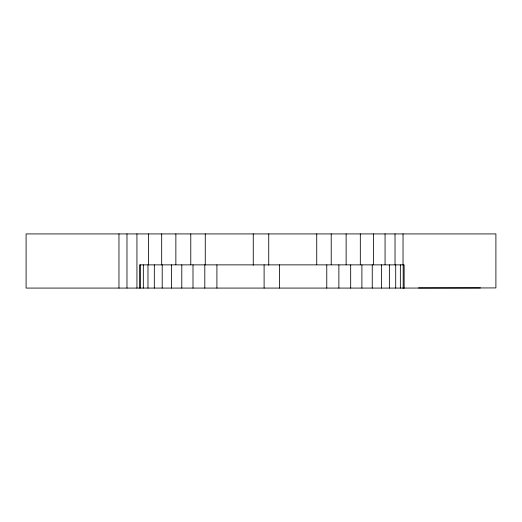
<?xml version="1.0" encoding="UTF-8"?>
<svg xmlns="http://www.w3.org/2000/svg" width="522" height="522" viewBox="0 0 522 522"><rect width="100%" height="100%" fill="white"/><g stroke="black" fill="none" stroke-linecap="round" stroke-linejoin="round"><path stroke-width="0.78" d="M403.036 288.079L495.9 287.922L495.9 233.921L26.1 233.921L26.1 288.079L404.139 288.079L404.139 264.869L139.544 264.869L139.544 288.079M418.52 287.922L480.416 287.922M403.186 264.869L403.186 288.079M403.036 233.921L403.036 264.634M400.354 264.869L400.354 288.079M395.709 264.869L395.709 288.079M395.023 233.921L395.023 264.634M389.366 264.869L389.366 288.079M385.06 233.921L385.06 264.634M381.478 264.869L381.478 288.079M373.393 233.921L373.393 264.634M372.245 264.869L372.245 288.079M361.896 264.869L361.896 288.079M360.317 233.921L360.317 264.634M350.68 264.869L350.68 288.079M346.138 233.921L346.138 264.634M338.876 264.869L338.876 288.079M331.222 233.921L331.222 264.634M326.772 264.869L326.772 288.079M316.73 233.921L316.73 264.634M279.577 264.869L279.577 288.079M268.739 233.921L268.739 265.222M264.106 264.869L264.106 288.079M253.261 233.921L253.261 265.222M216.911 264.869L216.911 288.079M205.27 233.921L205.27 264.634M204.807 264.869L204.807 288.079M193.003 264.869L193.003 288.079M190.778 233.921L190.778 264.634M181.787 264.869L181.787 288.079M175.862 233.921L175.862 264.634M171.438 264.869L171.438 288.079M162.205 264.869L162.205 288.079M161.683 233.921L161.683 264.634M154.316 264.869L154.316 288.079M148.607 233.921L148.607 264.634M147.974 264.869L147.974 288.079M143.328 264.869L143.328 288.079M140.496 264.869L140.496 288.079M136.94 233.921L136.94 288.079M126.976 233.921L126.976 288.079M118.964 233.921L118.964 288.079"/></g></svg>
